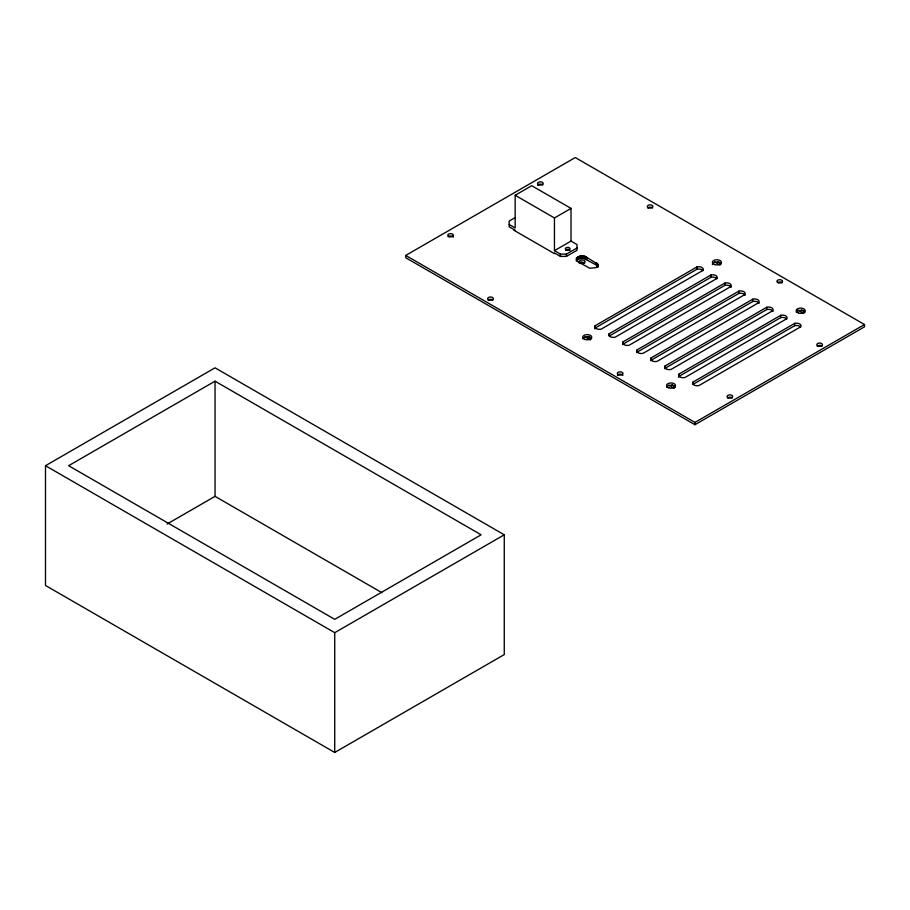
<?xml version="1.0" encoding="UTF-8"?>
<svg xmlns="http://www.w3.org/2000/svg" width="910" height="910" viewBox="0 0 910 910"><rect width="100%" height="100%" fill="white"/><g stroke="black" fill="none" stroke-linecap="round" stroke-linejoin="round"><path stroke-width="1.36" d="M576.314 258.588L577.418 261.432L589.714 268.234L595.993 267.654L597.642 266.255L597.756 264.139L585.107 256.392L580.091 256.119L576.815 257.78L576.314 260.897L579.408 258.588L583.754 258.349L596.255 264.981L597.995 267.29L597.927 264.56M405.735 255.426L575.279 157.544L864.5 324.529L864.5 326.826L694.956 424.708L405.735 257.735L405.735 255.426L694.956 422.411L864.5 324.529M45.5 465.704L215.044 367.822L504.265 534.807L504.265 654.574L334.721 752.456L45.5 585.471L45.5 465.704L334.721 632.689L504.265 534.807M515.162 195.275L531.713 185.708L571.014 208.401L571.014 241.105L554.452 250.66L554.452 217.956L515.162 195.275L515.162 227.978L509.179 224.52M215.044 381.176L68.637 465.704L334.721 619.335L481.128 534.807L215.044 381.176L215.044 496.348L381.813 592.626M515.049 217.672L509.179 221.062L509.179 226.829L515.162 230.275M554.452 217.956L571.014 208.401M554.452 250.66L560.446 254.118L566.429 254.118L576.997 248.009M554.452 252.969L560.446 256.415L566.429 256.415L576.997 250.318L576.997 244.562L571.014 241.105M167.065 524.046L215.044 496.348M595.22 325.678L696.946 266.949A4.584 2.65 0 0 1 701.94 267.517A4.584 2.65 0 0 1 702.929 270.395L601.203 329.124A4.584 2.65 0 0 1 596.221 328.555A4.584 2.65 0 0 1 595.22 325.678L595.22 327.975A4.584 2.65 0 0 0 594.878 328.988M595.22 327.975L696.946 269.246A4.584 2.65 0 0 1 702.929 270.68M609.188 333.731L710.915 275.002A4.584 2.65 0 0 1 715.897 275.582A4.584 2.65 0 0 1 716.898 278.46L615.171 337.189A4.584 2.65 0 0 1 610.178 336.62A4.584 2.65 0 0 1 609.188 333.731L609.188 336.04L710.915 277.311A4.584 2.65 0 0 1 716.887 278.744M623.145 341.796L724.872 283.067A4.584 2.65 0 0 1 729.865 283.647A4.584 2.65 0 0 1 730.855 286.525L629.129 345.254A4.584 2.65 0 0 1 624.146 344.674A4.584 2.65 0 0 1 623.145 341.796L623.145 344.105A4.584 2.65 0 0 0 622.895 344.594M623.145 344.105L724.872 285.365A4.584 2.65 0 0 1 731.117 287.298M637.114 349.861L738.84 291.132A4.584 2.65 0 0 1 743.823 291.7A4.584 2.65 0 0 1 744.824 294.578L643.097 353.319A4.584 2.65 0 0 1 638.103 352.739A4.584 2.65 0 0 1 637.114 349.861L637.114 352.159A4.584 2.65 0 0 0 636.852 352.659M637.114 352.159L738.84 293.429A4.584 2.65 0 0 1 745.074 295.363M651.071 357.914L752.797 299.185A4.584 2.65 0 0 1 757.791 299.765A4.584 2.65 0 0 1 758.781 302.643L657.054 361.372A4.584 2.65 0 0 1 652.072 360.804A4.584 2.65 0 0 1 651.071 357.914L651.071 360.224A4.584 2.65 0 0 0 650.809 360.724M651.071 360.224L752.797 301.494A4.584 2.65 0 0 1 759.042 303.417M665.039 365.979L766.766 307.25A4.584 2.65 0 0 1 771.748 307.83A4.584 2.65 0 0 1 772.749 310.708L671.023 369.437A4.584 2.65 0 0 1 666.029 368.857A4.584 2.65 0 0 1 665.039 365.979L665.039 368.288A4.584 2.65 0 0 0 664.778 368.777M665.039 368.288L766.766 309.548A4.584 2.65 0 0 1 772.999 311.482M678.996 374.044L780.723 315.315A4.584 2.65 0 0 1 785.717 315.884A4.584 2.65 0 0 1 786.706 318.762L684.98 377.502A4.584 2.65 0 0 1 679.997 376.922A4.584 2.65 0 0 1 678.996 374.044L678.996 376.342A4.584 2.65 0 0 0 678.655 377.354M678.996 376.342L780.723 317.613A4.584 2.65 0 0 1 786.706 319.046M692.965 382.098L794.692 323.368A4.584 2.65 0 0 1 799.674 323.949A4.584 2.65 0 0 1 800.675 326.826L698.948 385.556A4.584 2.65 0 0 1 693.955 384.987A4.584 2.65 0 0 1 692.965 382.098L692.965 384.407L794.692 325.678A4.584 2.65 0 0 1 800.663 327.111M717.876 261.523L720.083 262.797L720.083 265.106L714.543 261.898M801.642 309.889L803.86 311.163L803.86 313.472L797.217 309.627M513.968 230.275L554.452 253.651M588.224 336.37L590.431 337.655L590.431 339.953L584.891 336.757M671.989 384.737L674.208 386.022L674.208 388.32L668.668 385.123M794.692 323.368L794.692 325.678M780.723 315.315L780.723 317.613M766.766 307.25L766.766 309.548M752.797 299.185L752.797 301.494M738.84 291.132L738.84 293.429M724.872 283.067L724.872 285.365M710.915 275.002L710.915 277.311M696.946 266.949L696.946 269.246M694.956 422.411L694.956 424.708M597.756 264.139L597.756 266.448M597.506 263.741L597.506 266.038M597.165 263.354L597.165 265.652M596.755 263.001L596.755 265.299M596.255 262.671L596.255 264.981M586.779 257.234L586.779 259.543M586.29 256.916L586.29 259.225M585.733 256.631L585.733 258.94M585.107 256.392L585.107 258.69M584.447 256.199L584.447 258.497M583.754 256.051L583.754 258.349M583.026 255.96L583.026 258.258M582.286 255.915L582.286 258.224M581.535 255.926L581.535 258.235M580.808 255.994L580.808 258.303M580.091 256.119L580.091 258.417M579.408 256.29L579.408 258.588M578.771 256.506L578.771 258.815M578.18 256.768L578.18 259.077M577.657 257.075L577.657 259.373M577.202 257.416L577.202 259.714M576.815 257.78L576.815 260.089M576.519 258.178L576.519 260.476M566.429 254.118L566.429 256.415M560.446 254.118L560.446 256.415M334.721 632.689L334.721 752.456M582.889 338.816A4.516 2.605 0 0 1 587.246 336.893A4.516 2.605 0 0 1 591.602 338.816M666.655 387.182A4.516 2.605 0 0 1 671.023 385.26A4.516 2.605 0 0 1 675.379 387.182M712.382 264.639A4.516 2.605 0 0 1 716.307 262.057A4.516 2.605 0 0 1 721.255 263.968M796.307 312.335A4.516 2.605 0 0 1 800.675 310.401A4.516 2.605 0 0 1 805.032 312.335M579.306 263.365A2.958 1.706 0 0 1 581.82 262.239A2.958 1.706 0 0 1 584.652 263.07M565.667 250.386A2.366 1.365 0 0 1 568.033 249.704A2.366 1.365 0 0 1 570.013 250.716M580.933 261.898A5.642 3.253 0 0 1 580.045 263.502M488.067 300.107A2.821 1.627 0 0 1 492.947 300.107M777.731 282.487A2.821 1.627 0 0 1 782.168 282.828M647.636 207.969A2.821 1.627 0 0 1 652.515 207.969M617.435 375.352A2.821 1.627 0 0 1 620.154 374.135A2.821 1.627 0 0 1 622.884 375.352M448.164 236.759A2.821 1.627 0 0 1 450.985 235.963A2.821 1.627 0 0 1 453.339 237.157M727.42 397.988A2.821 1.627 0 0 1 732.3 397.988M566.293 249.567A2.958 1.706 0 0 1 569.262 249.602M817.18 346.164A2.821 1.627 0 0 1 822.06 346.164M537.651 185.333A2.821 1.627 0 0 1 540.005 184.138A2.821 1.627 0 0 1 542.815 184.946M580.387 263.036A2.958 1.706 0 0 0 585.05 261.796A2.958 1.706 0 0 0 580.864 260.089A2.958 1.706 0 0 0 580.387 263.036M566.043 249.727A2.366 1.365 0 0 0 570.013 249.112A2.366 1.365 0 0 0 567.112 247.44A2.366 1.365 0 0 0 566.043 249.727M538.959 184.867A2.821 1.627 0 0 0 543.19 183.456A2.821 1.627 0 0 0 538.959 182.045A2.821 1.627 0 0 0 538.959 184.867M817.624 345.823A2.821 1.627 0 0 0 822.344 345.095A2.821 1.627 0 0 0 818.886 343.104A2.821 1.627 0 0 0 817.624 345.823M648.671 207.889A2.821 1.627 0 0 0 652.902 206.49A2.821 1.627 0 0 0 648.671 205.08A2.821 1.627 0 0 0 648.671 207.889M728.455 397.909A2.821 1.627 0 0 0 732.687 396.498A2.821 1.627 0 0 0 728.455 395.088A2.821 1.627 0 0 0 728.455 397.909M618.743 374.875A2.821 1.627 0 0 0 622.975 373.464A2.821 1.627 0 0 0 618.743 372.053A2.821 1.627 0 0 0 618.743 374.875M778.312 282.748A2.821 1.627 0 0 0 782.543 281.338A2.821 1.627 0 0 0 778.312 279.927A2.821 1.627 0 0 0 778.312 282.748M489.091 300.027A2.821 1.627 0 0 0 493.322 298.616A2.821 1.627 0 0 0 489.091 297.206A2.821 1.627 0 0 0 489.091 300.027M449.199 236.68A2.821 1.627 0 0 0 453.43 235.269A2.821 1.627 0 0 0 449.199 233.859A2.821 1.627 0 0 0 449.199 236.68M668.759 387.819A4.516 2.605 0 0 0 675.538 385.556A4.516 2.605 0 0 0 668.759 383.303A4.516 2.605 0 0 0 668.759 387.819M584.993 339.453A4.516 2.605 0 0 0 591.762 337.189A4.516 2.605 0 0 0 584.993 334.937A4.516 2.605 0 0 0 584.993 339.453M714.634 264.594A4.516 2.605 0 0 0 721.414 262.342A4.516 2.605 0 0 0 714.634 260.078A4.516 2.605 0 0 0 714.634 264.594M798.411 312.96A4.516 2.605 0 0 0 805.179 310.708A4.516 2.605 0 0 0 798.411 308.445A4.516 2.605 0 0 0 798.411 312.96"/></g></svg>
